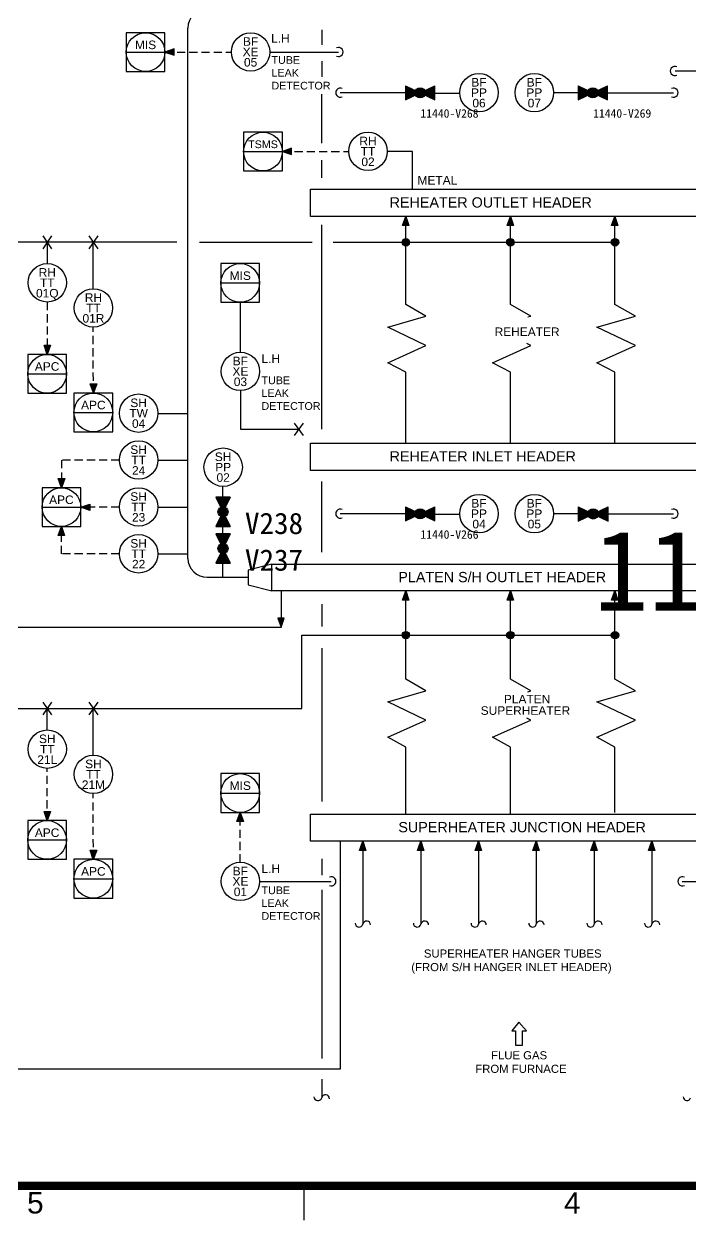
# Model space of a CAD drawing. Header units: millimetres. Extents: x 0 to 643, y 0 to 297.
# Drawn here: x 114.4 to 192.4, y 10.5 to 150.4 of the extents above; entities that cross this region are included whole.
import ezdxf
from ezdxf.enums import TextEntityAlignment as Align

# ---------------------------------------------------------------- set-up
doc = ezdxf.new("R2018")
doc.units = ezdxf.units.MM
doc.linetypes.add('HIDDEN2', pattern=[4.7625, 3.175, -1.5875])
for name, color, linetype in [('1_Valve', 7, 'Continuous'), ('3_I&C', 7, 'Continuous'), ('5_Etc', 7, 'Continuous'), ('6_PIPE(기타)', 7, 'Continuous')]:
    doc.layers.add(name, color=color, linetype=linetype)
doc.styles.get("Standard").update_dxf_attribs({"font": 'arial.ttf'})

# ---------------------------------------------------------------- blocks, each defined once
blk = doc.blocks.new('LOCAL INSTRUMENT_')
at = {"color": 0, "linetype": 'ByBlock', "ltscale": 0.1}
blk.add_circle((0, 0), 2.41, dxfattribs=at)
at = {"color": 0}
for tag, p in [('TAG01', (-0.01, 1.3)), ('TAG02', (0, 0)), ('TAG03', (0, -1.3))]:
    blk.add_attdef(tag, text='', height=1, dxfattribs=at).set_placement(p, align=Align.MIDDLE_CENTER)
blk = doc.blocks.new('INDICATE DISPLAY_')
at = {"color": 0}
blk.add_line((-2.43, 0), (2.43, 0), dxfattribs=at)
blk.add_lwpolyline([(2.43, 2.43), (-2.43, 2.43), (-2.43, -2.43), (2.43, -2.43)], close=True, dxfattribs=at)
blk.add_circle((0, 0), 2.43, dxfattribs=at)
for tag, p in [('TAG01', (0, 0.91)), ('TAG02', (0, -0.91))]:
    blk.add_attdef(tag, text='', height=1, dxfattribs=at).set_placement(p, align=Align.MIDDLE_CENTER)
blk = doc.blocks.new('*U14')
h = blk.add_hatch(color=0)
h.dxf.hatch_style = 1
h.paths.add_polyline_path([(-0.26, 0.53, -0.228749), (0.26, 0.53), (0.82, 1.71), (-0.82, 1.71)])
h = blk.add_hatch(color=0)
h.dxf.hatch_style = 1
edge = h.paths.add_edge_path()
edge.add_arc((0, 0), 0.589, 0, 360)
h = blk.add_hatch(color=0)
h.dxf.hatch_style = 1
h.paths.add_polyline_path([(0.82, -1.71), (0.26, -0.53, -0.228749), (-0.26, -0.53), (-0.82, -1.71)])
at = {"color": 0, "linetype": 'ByBlock', "ltscale": 0.1}
for p, q in [((0.82, 1.71), (-0.82, 1.71)), ((0.82, 1.71), (-0.82, -1.71)), ((-0.82, 1.71), (0.82, -1.71)), ((-0.82, -1.71), (0.82, -1.71))]:
    blk.add_line(p, q, dxfattribs=at)
at = {"color": 0}
blk.add_circle((0, 0), 0.589, dxfattribs=at)
at = {"color": 0, "lineweight": 30, "flags": 106}
blk.add_attdef('TAG01', text='', height=1, dxfattribs=at).set_placement((0, -2), align=Align.MIDDLE_CENTER)
at = {"color": 0}
blk.add_attdef('DESCRIPTION01', text='', height=1, dxfattribs=at).set_placement((0, -3.5), align=Align.MIDDLE_CENTER)
blk = doc.blocks.new('*U15')
h = blk.add_hatch(color=0)
h.dxf.hatch_style = 1
h.paths.add_polyline_path([(-0.26, 0.54, -0.228749), (0.26, 0.54), (0.84, 1.75), (-0.84, 1.75)])
h = blk.add_hatch(color=0)
h.dxf.hatch_style = 1
edge = h.paths.add_edge_path()
edge.add_arc((0, 0), 0.603, 0, 360)
h = blk.add_hatch(color=0)
h.dxf.hatch_style = 1
h.paths.add_polyline_path([(0.84, -1.75), (0.26, -0.54, -0.228749), (-0.26, -0.54), (-0.84, -1.75)])
at = {"color": 0, "linetype": 'ByBlock', "ltscale": 0.1}
for p, q in [((0.84, 1.75), (-0.84, 1.75)), ((0.84, 1.75), (-0.84, -1.75)), ((-0.84, 1.75), (0.84, -1.75)), ((-0.84, -1.75), (0.84, -1.75))]:
    blk.add_line(p, q, dxfattribs=at)
at = {"color": 0}
blk.add_circle((0, 0), 0.603, dxfattribs=at)
at = {"color": 0, "lineweight": 30, "flags": 106}
blk.add_attdef('TAG01', text='', height=1, dxfattribs=at).set_placement((0, -2), align=Align.MIDDLE_CENTER)
at = {"color": 0}
blk.add_attdef('DESCRIPTION01', text='', height=1, dxfattribs=at).set_placement((0, -3.5), align=Align.MIDDLE_CENTER)

msp = doc.modelspace()

# ---------------------------------------------------------------- hatches: boundary and pattern name
at = {"layer": '3_I&C'}
h = msp.add_hatch(color=256, dxfattribs=at)
h.dxf.hatch_style = 1
h.paths.add_polyline_path([(131.99, 147.51), (130.91, 147.11), (131.99, 146.75)])
h = msp.add_hatch(color=256, dxfattribs=at)
h.dxf.hatch_style = 1
h.paths.add_polyline_path([(145.73, 135.87), (144.66, 135.47), (145.73, 135.12)])
h = msp.add_hatch(color=256, dxfattribs=at)
h.dxf.hatch_style = 1
h.paths.add_polyline_path([(116.78, 112.82), (117.13, 111.75), (117.53, 112.82)])
h = msp.add_hatch(color=256, dxfattribs=at)
h.dxf.hatch_style = 1
h.paths.add_polyline_path([(122.18, 108.31), (122.54, 107.24), (122.93, 108.31)])
h = msp.add_hatch(color=256, dxfattribs=at)
h.dxf.hatch_style = 1
h.paths.add_polyline_path([(118.44, 97.23), (118.8, 96.16), (119.2, 97.23)])
h = msp.add_hatch(color=256, dxfattribs=at)
h.dxf.hatch_style = 1
h.paths.add_polyline_path([(122.14, 94.25), (121.06, 93.89), (122.14, 93.5)])
h = msp.add_hatch(color=256, dxfattribs=at)
h.dxf.hatch_style = 1
h.paths.add_polyline_path([(119.16, 90.57), (118.81, 91.64), (118.41, 90.57)])
h = msp.add_hatch(color=256, dxfattribs=at)
h.dxf.hatch_style = 1
h.paths.add_polyline_path([(116.78, 58.29), (117.13, 57.22), (117.53, 58.29)])
h = msp.add_hatch(color=256, dxfattribs=at)
h.dxf.hatch_style = 1
h.paths.add_polyline_path([(140.09, 57.12), (139.73, 58.19), (139.33, 57.12)])
h = msp.add_hatch(color=256, dxfattribs=at)
h.dxf.hatch_style = 1
h.paths.add_polyline_path([(122.18, 53.76), (122.53, 52.69), (122.93, 53.76)])
at = {"layer": '6_PIPE(기타)'}
h = msp.add_hatch(color=256, dxfattribs=at)
h.dxf.hatch_style = 1
h.paths.add_polyline_path([(159.47, 126.82), (159.11, 127.89), (158.71, 126.82)])
h = msp.add_hatch(color=256, dxfattribs=at)
h.dxf.hatch_style = 1
h.paths.add_polyline_path([(171.7, 126.82), (171.34, 127.89), (170.95, 126.82)])
h = msp.add_hatch(color=256, dxfattribs=at)
h.dxf.hatch_style = 1
h.paths.add_polyline_path([(183.93, 126.82), (183.58, 127.89), (183.18, 126.82)])
h = msp.add_hatch(color=256, dxfattribs=at)
h.dxf.hatch_style = 1
edge = h.paths.add_edge_path()
edge.add_arc((159.11, 124.87), 0.437, 0, 360)
h = msp.add_hatch(color=256, dxfattribs=at)
h.dxf.hatch_style = 1
edge = h.paths.add_edge_path()
edge.add_arc((171.34, 124.87), 0.437, 0, 360)
h = msp.add_hatch(color=256, dxfattribs=at)
h.dxf.hatch_style = 1
edge = h.paths.add_edge_path()
edge.add_arc((183.58, 124.87), 0.437, 0, 360)
h = msp.add_hatch(color=256, dxfattribs=at)
h.dxf.hatch_style = 1
h.paths.add_polyline_path([(159.47, 83.01), (159.11, 84.09), (158.71, 83.01)])
h = msp.add_hatch(color=256, dxfattribs=at)
h.dxf.hatch_style = 1
h.paths.add_polyline_path([(171.7, 83.01), (171.34, 84.09), (170.95, 83.01)])
h = msp.add_hatch(color=256, dxfattribs=at)
h.dxf.hatch_style = 1
h.paths.add_polyline_path([(183.93, 83.01), (183.58, 84.09), (183.18, 83.01)])
h = msp.add_hatch(color=256, dxfattribs=at)
h.dxf.hatch_style = 1
h.paths.add_polyline_path([(144.13, 80.91), (144.53, 79.84), (144.88, 80.91)])
h = msp.add_hatch(color=256, dxfattribs=at)
h.dxf.hatch_style = 1
edge = h.paths.add_edge_path()
edge.add_arc((159.11, 78.92), 0.437, 0, 360)
h = msp.add_hatch(color=256, dxfattribs=at)
h.dxf.hatch_style = 1
edge = h.paths.add_edge_path()
edge.add_arc((171.34, 78.92), 0.437, 0, 360)
h = msp.add_hatch(color=256, dxfattribs=at)
h.dxf.hatch_style = 1
edge = h.paths.add_edge_path()
edge.add_arc((183.58, 78.92), 0.437, 0, 360)
h = msp.add_hatch(color=256, dxfattribs=at)
h.dxf.hatch_style = 1
h.paths.add_polyline_path([(154.43, 53.74), (154.07, 54.82), (153.67, 53.74)])
h = msp.add_hatch(color=256, dxfattribs=at)
h.dxf.hatch_style = 1
h.paths.add_polyline_path([(161.22, 53.74), (160.86, 54.82), (160.46, 53.74)])
h = msp.add_hatch(color=256, dxfattribs=at)
h.dxf.hatch_style = 1
h.paths.add_polyline_path([(167.97, 53.74), (167.61, 54.82), (167.21, 53.74)])
h = msp.add_hatch(color=256, dxfattribs=at)
h.dxf.hatch_style = 1
h.paths.add_polyline_path([(174.72, 53.74), (174.36, 54.82), (173.96, 53.74)])
h = msp.add_hatch(color=256, dxfattribs=at)
h.dxf.hatch_style = 1
h.paths.add_polyline_path([(181.51, 53.74), (181.15, 54.82), (180.76, 53.74)])
h = msp.add_hatch(color=256, dxfattribs=at)
h.dxf.hatch_style = 1
h.paths.add_polyline_path([(188.26, 53.74), (187.9, 54.82), (187.51, 53.74)])

# ---------------------------------------------------------------- linework, layer by layer
msp.add_line((147.17, 14.5), (147.17, 10.5))
at = {"color": 0, "ltscale": 10, "const_width": 1}
msp.add_lwpolyline([(21.5, 282.5), (398.5, 282.5), (398.5, 14.5), (21.5, 14.5)], close=True, dxfattribs=at)
at = {"layer": '3_I&C', "linetype": 'HIDDEN2', "ltscale": 0.3}
for p, q in [((130.91, 147.11), (138.7, 147.11)), ((144.66, 135.48), (152.44, 135.48)), ((117.13, 117.88), (117.13, 111.75)), ((122.54, 107.24), (122.53, 114.92)), ((125.59, 99.38), (118.8, 99.38)), ((118.8, 99.38), (118.8, 96.16)), ((125.59, 93.89), (121.06, 93.89)), ((118.8, 88.41), (118.8, 91.63)), ((125.59, 88.41), (118.8, 88.41)), ((117.13, 57.22), (117.13, 63.33)), ((122.54, 52.69), (122.53, 60.4)), ((139.73, 52.35), (139.73, 58.19))]:
    msp.add_line(p, q, dxfattribs=at)
at = {"layer": '3_I&C'}
for p, q in [((143.19, 147.11), (151.21, 147.11)), ((198.63, 144.89), (190.61, 144.89)), ((159.07, 142.35), (151.41, 142.35)), ((162.53, 142.31), (165.43, 142.31)), ((179.29, 142.35), (176.39, 142.35)), ((182.78, 142.35), (190.41, 142.35)), ((159.87, 135.48), (156.93, 135.48)), ((159.87, 131.07), (159.87, 135.48)), ((117.65, 125.63), (116.62, 124.12)), ((116.62, 125.63), (117.65, 124.12)), ((117.13, 124.87), (117.13, 122.37)), ((123.05, 125.63), (122.02, 124.12)), ((122.02, 125.63), (123.05, 124.12)), ((122.53, 119.43), (122.53, 124.87)), ((139.73, 117.84), (139.73, 112)), ((139.75, 107.52), (139.75, 102.99)), ((130.08, 104.86), (133.57, 104.86)), ((147.08, 103.72), (146.05, 102.25)), ((146.05, 103.72), (147.08, 102.25)), ((139.75, 102.99), (146.56, 102.99)), ((130.08, 99.38), (133.57, 99.38)), ((137.71, 95.05), (137.71, 96.32)), ((130.08, 93.89), (133.57, 93.89)), ((159.07, 93.1), (151.41, 93.1)), ((162.53, 93.06), (165.43, 93.06)), ((179.29, 93.1), (176.39, 93.1)), ((182.78, 93.1), (190.41, 93.1)), ((130.08, 88.41), (133.57, 88.41)), ((117.65, 71.08), (116.62, 69.61)), ((116.62, 71.08), (117.65, 69.61)), ((117.13, 67.82), (117.13, 70.34)), ((123.05, 71.08), (122.02, 69.61)), ((122.02, 71.08), (123.05, 69.61)), ((122.53, 64.88), (122.53, 70.34)), ((141.99, 50.09), (150.37, 50.09)), ((191.44, 50.09), (199.86, 50.09))]:
    msp.add_line(p, q, dxfattribs=at)
for points in [[(131.99, 146.75), (131.99, 147.51), (130.91, 147.11), (131.99, 146.75)], [(145.73, 135.12), (145.73, 135.87), (144.66, 135.47), (145.73, 135.12)], [(116.78, 112.82), (117.53, 112.82), (117.13, 111.75), (116.78, 112.82)], [(122.18, 108.31), (122.93, 108.31), (122.54, 107.24), (122.18, 108.31)], [(118.44, 97.23), (119.2, 97.23), (118.8, 96.16), (118.44, 97.23)], [(122.14, 94.25), (122.14, 93.5), (121.06, 93.89), (122.14, 94.25)], [(119.16, 90.57), (118.41, 90.57), (118.81, 91.64), (119.16, 90.57)], [(116.78, 58.29), (117.53, 58.29), (117.13, 57.22), (116.78, 58.29)], [(140.09, 57.12), (139.33, 57.12), (139.73, 58.19), (140.09, 57.12)], [(122.18, 53.76), (122.93, 53.76), (122.53, 52.69), (122.18, 53.76)]]:
    msp.add_lwpolyline(points, dxfattribs=at)
for centre, start, end in [((151.23, 147.13), 244.0448, 115.9552), ((190.59, 144.91), 64.0448, 295.9552), ((151.43, 142.37), 64.0448, 295.9552), ((190.43, 142.37), 244.0448, 115.9552), ((151.43, 93.12), 64.0448, 295.9552), ((190.43, 93.12), 244.0448, 115.9552), ((150.39, 50.11), 244.0448, 115.9552), ((191.46, 50.11), 64.0448, 295.9552)]:
    msp.add_arc(centre, 0.536, start, end, dxfattribs=at)
at = {"layer": '5_Etc'}
for points in [[(147.95, 131.07), (198.35, 131.07), (198.35, 127.89), (147.95, 127.89)], [(147.95, 101.36), (198.35, 101.36), (198.35, 98.18), (147.95, 98.18)], [(143.42, 87.22), (193.86, 87.22), (193.86, 84.09), (143.42, 84.09)], [(147.95, 57.99), (193.86, 57.99), (193.86, 54.82), (147.95, 54.82)]]:
    msp.add_lwpolyline(points, close=True, dxfattribs=at)
msp.add_lwpolyline([(143.42, 87.22), (140.64, 86.51), (140.64, 84.8), (143.42, 84.09), (143.42, 87.22)], dxfattribs=at)
at = {"layer": '6_PIPE(기타)'}
for p, q in [((133.57, 149.93), (133.57, 87.9)), ((149.26, 149.73), (149.26, 147.95)), ((149.26, 146.04), (149.26, 144.23)), ((149.26, 136.47), (149.26, 142.21)), ((149.26, 132.42), (149.26, 134.48)), ((159.11, 117.6), (159.11, 127.89)), ((171.34, 117.6), (171.34, 127.89)), ((183.58, 117.6), (183.58, 127.89)), ((149.26, 102.99), (149.26, 126.9)), ((132.3, 124.87), (30.48, 124.87)), ((134.96, 124.87), (148.15, 124.87)), ((150.61, 124.87), (183.58, 124.87)), ((161.45, 116.21), (159.11, 117.6)), ((173.73, 116.21), (171.34, 117.6)), ((185.96, 116.21), (183.58, 117.6)), ((157.01, 114.94), (161.45, 116.21)), ((173.37, 116.14), (173.73, 116.21)), ((181.47, 114.94), (185.96, 116.21)), ((161.45, 112.8), (157.01, 114.94)), ((185.96, 112.8), (181.47, 114.94)), ((157.01, 110.77), (161.45, 112.8)), ((169.24, 110.77), (173.73, 112.8)), ((173.73, 112.8), (173.25, 113.04)), ((181.47, 110.77), (185.96, 112.8)), ((159.11, 109.66), (157.01, 110.77)), ((171.34, 109.66), (169.24, 110.77)), ((183.58, 109.66), (181.47, 110.77)), ((159.11, 101.36), (159.11, 109.66)), ((171.34, 101.36), (171.34, 109.66)), ((183.58, 101.36), (183.58, 109.66)), ((149.26, 88.61), (149.26, 96.87)), ((137.71, 90.76), (137.71, 91.63)), ((137.71, 85.67), (137.71, 87.34)), ((140.64, 85.67), (135.84, 85.67)), ((144.54, 79.84), (144.54, 84.09)), ((159.11, 73.76), (159.11, 84.09)), ((171.34, 73.76), (171.34, 84.09)), ((183.58, 73.76), (183.58, 84.09)), ((149.26, 82.54), (149.26, 79.92)), ((106.01, 79.84), (144.54, 79.84)), ((146.92, 70.34), (146.92, 78.92)), ((146.92, 78.92), (183.58, 78.92)), ((149.26, 77.41), (149.26, 59.44)), ((161.45, 72.41), (159.11, 73.76)), ((173.73, 72.41), (171.34, 73.76)), ((185.96, 72.41), (183.58, 73.76)), ((157.01, 71.1), (161.45, 72.41)), ((173.37, 72.29), (173.73, 72.41)), ((181.47, 71.1), (185.96, 72.41)), ((57.56, 70.34), (146.92, 70.34)), ((161.45, 68.99), (157.01, 71.1)), ((185.96, 68.99), (181.47, 71.1)), ((157.01, 66.97), (161.45, 68.99)), ((169.24, 66.97), (173.73, 68.99)), ((173.73, 68.99), (173.25, 69.19)), ((181.47, 66.97), (185.96, 68.99)), ((159.11, 65.82), (157.01, 66.97)), ((159.11, 57.99), (159.11, 65.82)), ((171.34, 65.82), (169.24, 66.97)), ((171.34, 57.99), (171.34, 65.82)), ((183.58, 65.82), (181.47, 66.97)), ((183.58, 58.19), (183.58, 65.82)), ((151.45, 28.19), (151.45, 54.82)), ((154.07, 54.82), (154.07, 45.13)), ((160.86, 54.82), (160.86, 45.13)), ((167.61, 54.82), (167.61, 45.13)), ((174.36, 54.82), (174.36, 45.13)), ((181.15, 54.82), (181.15, 45.13)), ((187.9, 54.82), (187.9, 45.13)), ((149.26, 52.75), (149.26, 50.84)), ((149.26, 49.14), (149.26, 29.4)), ((106.01, 28.19), (151.45, 28.19)), ((149.26, 26.98), (149.26, 24.79))]:
    msp.add_line(p, q, dxfattribs=at)
for points in [[(159.47, 126.82), (158.71, 126.82), (159.11, 127.89), (159.47, 126.82)], [(171.7, 126.82), (170.95, 126.82), (171.34, 127.89), (171.7, 126.82)], [(183.93, 126.82), (183.18, 126.82), (183.58, 127.89), (183.93, 126.82)], [(159.47, 83.01), (158.71, 83.01), (159.11, 84.09), (159.47, 83.01)], [(171.7, 83.01), (170.95, 83.01), (171.34, 84.09), (171.7, 83.01)], [(183.93, 83.01), (183.18, 83.01), (183.58, 84.09), (183.93, 83.01)], [(144.88, 80.91), (144.13, 80.91), (144.53, 79.84), (144.88, 80.91)], [(154.43, 53.74), (153.67, 53.74), (154.07, 54.82), (154.43, 53.74)], [(161.22, 53.74), (160.46, 53.74), (160.86, 54.82), (161.22, 53.74)], [(167.97, 53.74), (167.21, 53.74), (167.61, 54.82), (167.97, 53.74)], [(174.72, 53.74), (173.96, 53.74), (174.36, 54.82), (174.72, 53.74)], [(181.51, 53.74), (180.76, 53.74), (181.15, 54.82), (181.51, 53.74)], [(188.26, 53.74), (187.51, 53.74), (187.9, 54.82), (188.26, 53.74)], [(172.34, 33.65), (171.5, 32.65), (171.94, 32.65), (171.94, 30.95), (172.77, 30.95), (172.77, 32.65), (173.21, 32.65), (172.34, 33.65)]]:
    msp.add_lwpolyline(points, dxfattribs=at)
for centre in [(159.11, 124.87), (171.34, 124.87), (183.58, 124.87), (159.11, 78.92), (171.34, 78.92), (183.58, 78.92)]:
    msp.add_circle(centre, 0.437, dxfattribs=at)
for centre, radius, start, end in [((135.89, 149.88), 2.31, 90.7017, 178.7979), ((135.89, 87.99), 2.31, 182.2372, 269.2772), ((153.63, 45.21), 0.441, 178.1635, 348.8704), ((154.52, 45.02), 0.463, 0.7495, 166.8436), ((160.43, 45.21), 0.441, 178.1635, 348.8704), ((161.31, 45.02), 0.463, 0.7495, 166.8436), ((167.18, 45.21), 0.441, 178.1635, 348.8704), ((168.06, 45.02), 0.463, 0.7495, 166.8436), ((173.93, 45.21), 0.441, 178.1635, 348.8704), ((174.81, 45.02), 0.463, 0.7495, 166.8436), ((180.72, 45.21), 0.441, 178.1635, 348.8704), ((181.6, 45.02), 0.463, 0.7495, 166.8436), ((187.47, 45.21), 0.441, 178.1635, 348.8704), ((188.36, 45.02), 0.463, 0.7495, 166.8436), ((148.82, 24.95), 0.47, 182.0602, 340.6347), ((149.71, 24.69), 0.463, 0.6435, 166.9496), ((192, 24.92), 0.447, 178.8239, 343.0972)]:
    msp.add_arc(centre, radius, start, end, dxfattribs=at)

# ---------------------------------------------------------------- block references
at = {"layer": '1_Valve'}
ref = msp.add_blockref('*U14', (160.78, 142.35), dxfattribs=dict(at, rotation=90))
lines = msp.add_mtext('11440-V268', dxfattribs={"layer": '0', "color": 0, "insert": (160.81, 140.44), "char_height": 1, "attachment_point": 1})
ref.add_attrib('TAG01', '', (160.81, 140.44), dxfattribs={"flags": 104}).embed_mtext(lines)
ref = msp.add_blockref('*U14', (180.99, 142.35), dxfattribs=dict(at, rotation=90))
lines = msp.add_mtext('11440-V269', dxfattribs={"layer": '0', "color": 0, "insert": (181.02, 140.44), "char_height": 1, "attachment_point": 1})
ref.add_attrib('TAG01', '', (181.02, 140.44), dxfattribs={"flags": 104}).embed_mtext(lines)
ref = msp.add_blockref('*U14', (137.71, 93.34), dxfattribs=at)
lines = msp.add_mtext('V238', dxfattribs={"layer": '0', "color": 0, "insert": (140.28, 93.24), "char_height": 2.5, "attachment_point": 1})
ref.add_attrib('TAG01', '', (140.28, 93.24), dxfattribs={"flags": 104}).embed_mtext(lines)
ref = msp.add_blockref('*U14', (160.78, 93.1), dxfattribs=dict(at, rotation=90))
lines = msp.add_mtext('11440-V266', dxfattribs={"layer": '0', "color": 0, "insert": (160.81, 91.19), "char_height": 1, "attachment_point": 1})
ref.add_attrib('TAG01', '', (160.81, 91.19), dxfattribs={"flags": 104}).embed_mtext(lines)
ref = msp.add_blockref('*U15', (181.03, 93.1), dxfattribs=dict(at, rotation=90))
lines = msp.add_mtext('11440-V267', dxfattribs={"layer": '0', "color": 0, "insert": (181.11, 91.19), "char_height": 9.392, "attachment_point": 1})
ref.add_attrib('TAG01', '', (181.11, 91.19), dxfattribs={"flags": 104}).embed_mtext(lines)
ref = msp.add_blockref('*U14', (137.71, 89.05), dxfattribs=at)
lines = msp.add_mtext('V237', dxfattribs={"layer": '0', "color": 0, "insert": (140.28, 88.95), "char_height": 2.5, "attachment_point": 1})
ref.add_attrib('TAG01', '', (140.28, 88.95), dxfattribs={"flags": 104}).embed_mtext(lines)
at = {"layer": '3_I&C'}
ref = msp.add_blockref('INDICATE DISPLAY_', (128.65, 147.11), dxfattribs=dict(at, xscale=0.9323980496620473, yscale=0.9323980496620473, zscale=0.9323980496620473))
ref.add_attrib('TAG01', 'MIS', dxfattribs={"layer": '0', "color": 0, "height": 1}).set_placement((128.65, 147.96), align=Align.MIDDLE_CENTER)
ref = msp.add_blockref('LOCAL INSTRUMENT_', (140.94, 147.13), dxfattribs=dict(at, xscale=0.9328066012362992, yscale=0.9328066012362992, zscale=0.9328066012362992))
ref.add_attrib('TAG01', 'BF', dxfattribs={"layer": '0', "color": 0, "height": 1}).set_placement((140.94, 148.35), align=Align.MIDDLE_CENTER)
ref.add_attrib('TAG02', 'XE', dxfattribs={"layer": '0', "color": 0, "height": 1}).set_placement((140.94, 147.13), align=Align.MIDDLE_CENTER)
ref.add_attrib('TAG03', '05', dxfattribs={"layer": '0', "color": 0, "height": 1}).set_placement((140.94, 145.92), align=Align.MIDDLE_CENTER)
ref = msp.add_blockref('LOCAL INSTRUMENT_', (167.67, 142.37), dxfattribs=dict(at, xscale=0.9328066012362992, yscale=0.9328066012362992, zscale=0.9328066012362992))
ref.add_attrib('TAG01', 'BF', dxfattribs={"layer": '0', "color": 0, "height": 1}).set_placement((167.66, 143.58), align=Align.MIDDLE_CENTER)
ref.add_attrib('TAG02', 'PP', dxfattribs={"layer": '0', "color": 0, "height": 1}).set_placement((167.67, 142.37), align=Align.MIDDLE_CENTER)
ref.add_attrib('TAG03', '06', dxfattribs={"layer": '0', "color": 0, "height": 1}).set_placement((167.67, 141.15), align=Align.MIDDLE_CENTER)
ref = msp.add_blockref('LOCAL INSTRUMENT_', (174.14, 142.37), dxfattribs=dict(at, xscale=0.9328066012362992, yscale=0.9328066012362992, zscale=0.9328066012362992))
ref.add_attrib('TAG01', 'BF', dxfattribs={"layer": '0', "color": 0, "height": 1}).set_placement((174.14, 143.58), align=Align.MIDDLE_CENTER)
ref.add_attrib('TAG02', 'PP', dxfattribs={"layer": '0', "color": 0, "height": 1}).set_placement((174.14, 142.37), align=Align.MIDDLE_CENTER)
ref.add_attrib('TAG03', '07', dxfattribs={"layer": '0', "color": 0, "height": 1}).set_placement((174.14, 141.15), align=Align.MIDDLE_CENTER)
ref = msp.add_blockref('INDICATE DISPLAY_', (142.39, 135.48), dxfattribs=dict(at, xscale=0.9323980496620473, yscale=0.9323980496620473, zscale=0.9323980496620473))
ref.add_attrib('TAG01', 'TSMS', dxfattribs={"layer": '0', "color": 0, "height": 0.9}).set_placement((142.39, 136.33), align=Align.MIDDLE_CENTER)
ref = msp.add_blockref('LOCAL INSTRUMENT_', (154.68, 135.5), dxfattribs=dict(at, xscale=0.9328066012362992, yscale=0.9328066012362992, zscale=0.9328066012362992))
ref.add_attrib('TAG01', 'RH', dxfattribs={"layer": '0', "color": 0, "height": 1}).set_placement((154.68, 136.71), align=Align.MIDDLE_CENTER)
ref.add_attrib('TAG02', 'TT', dxfattribs={"layer": '0', "color": 0, "height": 1}).set_placement((154.68, 135.5), align=Align.MIDDLE_CENTER)
ref.add_attrib('TAG03', '02', dxfattribs={"layer": '0', "color": 0, "height": 1}).set_placement((154.68, 134.28), align=Align.MIDDLE_CENTER)
ref = msp.add_blockref('LOCAL INSTRUMENT_', (117.15, 120.13), dxfattribs=dict(at, xscale=0.9328066012362992, yscale=0.9328066012362992, zscale=0.9328066012362992))
ref.add_attrib('TAG01', 'RH', dxfattribs={"layer": '0', "color": 0, "height": 1}).set_placement((117.15, 121.34), align=Align.MIDDLE_CENTER)
ref.add_attrib('TAG02', 'TT', dxfattribs={"layer": '0', "color": 0, "height": 1}).set_placement((117.15, 120.13), align=Align.MIDDLE_CENTER)
ref.add_attrib('TAG03', '01Q', dxfattribs={"layer": '0', "color": 0, "height": 1}).set_placement((117.15, 118.91), align=Align.MIDDLE_CENTER)
ref = msp.add_blockref('INDICATE DISPLAY_', (139.73, 120.11), dxfattribs=dict(at, xscale=0.9323980496620473, yscale=0.9323980496620473, zscale=0.9323980496620473))
ref.add_attrib('TAG01', 'MIS', dxfattribs={"layer": '0', "color": 0, "height": 1}).set_placement((139.73, 120.96), align=Align.MIDDLE_CENTER)
ref = msp.add_blockref('LOCAL INSTRUMENT_', (122.55, 117.19), dxfattribs=dict(at, xscale=0.9328066012362992, yscale=0.9328066012362992, zscale=0.9328066012362992))
ref.add_attrib('TAG01', 'RH', dxfattribs={"layer": '0', "color": 0, "height": 1}).set_placement((122.55, 118.4), align=Align.MIDDLE_CENTER)
ref.add_attrib('TAG02', 'TT', dxfattribs={"layer": '0', "color": 0, "height": 1}).set_placement((122.55, 117.19), align=Align.MIDDLE_CENTER)
ref.add_attrib('TAG03', '01R', dxfattribs={"layer": '0', "color": 0, "height": 1}).set_placement((122.55, 115.97), align=Align.MIDDLE_CENTER)
ref = msp.add_blockref('LOCAL INSTRUMENT_', (139.75, 109.76), dxfattribs=dict(at, xscale=0.9328066012362992, yscale=0.9328066012362992, zscale=0.9328066012362992))
ref.add_attrib('TAG01', 'BF', dxfattribs={"layer": '0', "color": 0, "height": 1}).set_placement((139.74, 110.98), align=Align.MIDDLE_CENTER)
ref.add_attrib('TAG02', 'XE', dxfattribs={"layer": '0', "color": 0, "height": 1}).set_placement((139.75, 109.76), align=Align.MIDDLE_CENTER)
ref.add_attrib('TAG03', '03', dxfattribs={"layer": '0', "color": 0, "height": 1}).set_placement((139.75, 108.55), align=Align.MIDDLE_CENTER)
ref = msp.add_blockref('INDICATE DISPLAY_', (117.13, 109.48), dxfattribs=dict(at, xscale=0.9323980496620473, yscale=0.9323980496620473, zscale=0.9323980496620473))
ref.add_attrib('TAG01', 'APC', dxfattribs={"layer": '0', "color": 0, "height": 1}).set_placement((117.13, 110.34), align=Align.MIDDLE_CENTER)
ref = msp.add_blockref('INDICATE DISPLAY_', (122.54, 104.97), dxfattribs=dict(at, xscale=0.9323980496620473, yscale=0.9323980496620473, zscale=0.9323980496620473))
ref.add_attrib('TAG01', 'APC', dxfattribs={"layer": '0', "color": 0, "height": 1}).set_placement((122.54, 105.83), align=Align.MIDDLE_CENTER)
ref = msp.add_blockref('LOCAL INSTRUMENT_', (127.84, 104.88), dxfattribs=dict(at, xscale=0.9328066012362992, yscale=0.9328066012362992, zscale=0.9328066012362992))
ref.add_attrib('TAG01', 'SH', dxfattribs={"layer": '0', "color": 0, "height": 1}).set_placement((127.83, 106.09), align=Align.MIDDLE_CENTER)
ref.add_attrib('TAG02', 'TW', dxfattribs={"layer": '0', "color": 0, "height": 1}).set_placement((127.84, 104.88), align=Align.MIDDLE_CENTER)
ref.add_attrib('TAG03', '04', dxfattribs={"layer": '0', "color": 0, "height": 1}).set_placement((127.84, 103.66), align=Align.MIDDLE_CENTER)
ref = msp.add_blockref('LOCAL INSTRUMENT_', (127.84, 99.4), dxfattribs=dict(at, xscale=0.9328066012362992, yscale=0.9328066012362992, zscale=0.9328066012362992))
ref.add_attrib('TAG01', 'SH', dxfattribs={"layer": '0', "color": 0, "height": 1}).set_placement((127.83, 100.61), align=Align.MIDDLE_CENTER)
ref.add_attrib('TAG02', 'TT', dxfattribs={"layer": '0', "color": 0, "height": 1}).set_placement((127.84, 99.4), align=Align.MIDDLE_CENTER)
ref.add_attrib('TAG03', '24', dxfattribs={"layer": '0', "color": 0, "height": 1}).set_placement((127.84, 98.18), align=Align.MIDDLE_CENTER)
ref = msp.add_blockref('LOCAL INSTRUMENT_', (137.73, 98.56), dxfattribs=dict(at, xscale=0.9328066012362992, yscale=0.9328066012362992, zscale=0.9328066012362992))
ref.add_attrib('TAG01', 'SH', dxfattribs={"layer": '0', "color": 0, "height": 1}).set_placement((137.72, 99.78), align=Align.MIDDLE_CENTER)
ref.add_attrib('TAG02', 'PP', dxfattribs={"layer": '0', "color": 0, "height": 1}).set_placement((137.73, 98.56), align=Align.MIDDLE_CENTER)
ref.add_attrib('TAG03', '02', dxfattribs={"layer": '0', "color": 0, "height": 1}).set_placement((137.73, 97.35), align=Align.MIDDLE_CENTER)
ref = msp.add_blockref('INDICATE DISPLAY_', (118.8, 93.89), dxfattribs=dict(at, xscale=0.9323980496620473, yscale=0.9323980496620473, zscale=0.9323980496620473))
ref.add_attrib('TAG01', 'APC', dxfattribs={"layer": '0', "color": 0, "height": 1}).set_placement((118.8, 94.75), align=Align.MIDDLE_CENTER)
ref = msp.add_blockref('LOCAL INSTRUMENT_', (127.84, 93.91), dxfattribs=dict(at, xscale=0.9328066012362992, yscale=0.9328066012362992, zscale=0.9328066012362992))
ref.add_attrib('TAG01', 'SH', dxfattribs={"layer": '0', "color": 0, "height": 1}).set_placement((127.83, 95.13), align=Align.MIDDLE_CENTER)
ref.add_attrib('TAG02', 'TT', dxfattribs={"layer": '0', "color": 0, "height": 1}).set_placement((127.84, 93.91), align=Align.MIDDLE_CENTER)
ref.add_attrib('TAG03', '23', dxfattribs={"layer": '0', "color": 0, "height": 1}).set_placement((127.84, 92.7), align=Align.MIDDLE_CENTER)
ref = msp.add_blockref('LOCAL INSTRUMENT_', (167.67, 93.12), dxfattribs=dict(at, xscale=0.9328066012362992, yscale=0.9328066012362992, zscale=0.9328066012362992))
ref.add_attrib('TAG01', 'BF', dxfattribs={"layer": '0', "color": 0, "height": 1}).set_placement((167.66, 94.34), align=Align.MIDDLE_CENTER)
ref.add_attrib('TAG02', 'PP', dxfattribs={"layer": '0', "color": 0, "height": 1}).set_placement((167.67, 93.12), align=Align.MIDDLE_CENTER)
ref.add_attrib('TAG03', '04', dxfattribs={"layer": '0', "color": 0, "height": 1}).set_placement((167.67, 91.91), align=Align.MIDDLE_CENTER)
ref = msp.add_blockref('LOCAL INSTRUMENT_', (174.14, 93.12), dxfattribs=dict(at, xscale=0.9328066012362992, yscale=0.9328066012362992, zscale=0.9328066012362992))
ref.add_attrib('TAG01', 'BF', dxfattribs={"layer": '0', "color": 0, "height": 1}).set_placement((174.14, 94.34), align=Align.MIDDLE_CENTER)
ref.add_attrib('TAG02', 'PP', dxfattribs={"layer": '0', "color": 0, "height": 1}).set_placement((174.14, 93.12), align=Align.MIDDLE_CENTER)
ref.add_attrib('TAG03', '05', dxfattribs={"layer": '0', "color": 0, "height": 1}).set_placement((174.14, 91.91), align=Align.MIDDLE_CENTER)
ref = msp.add_blockref('LOCAL INSTRUMENT_', (127.84, 88.43), dxfattribs=dict(at, xscale=0.9328066012362992, yscale=0.9328066012362992, zscale=0.9328066012362992))
ref.add_attrib('TAG01', 'SH', dxfattribs={"layer": '0', "color": 0, "height": 1}).set_placement((127.83, 89.65), align=Align.MIDDLE_CENTER)
ref.add_attrib('TAG02', 'TT', dxfattribs={"layer": '0', "color": 0, "height": 1}).set_placement((127.84, 88.43), align=Align.MIDDLE_CENTER)
ref.add_attrib('TAG03', '22', dxfattribs={"layer": '0', "color": 0, "height": 1}).set_placement((127.84, 87.22), align=Align.MIDDLE_CENTER)
ref = msp.add_blockref('LOCAL INSTRUMENT_', (117.15, 65.58), dxfattribs=dict(at, xscale=0.9328066012362992, yscale=0.9328066012362992, zscale=0.9328066012362992))
ref.add_attrib('TAG01', 'SH', dxfattribs={"layer": '0', "color": 0, "height": 1}).set_placement((117.15, 66.79), align=Align.MIDDLE_CENTER)
ref.add_attrib('TAG02', 'TT', dxfattribs={"layer": '0', "color": 0, "height": 1}).set_placement((117.15, 65.58), align=Align.MIDDLE_CENTER)
ref.add_attrib('TAG03', '21L', dxfattribs={"layer": '0', "color": 0, "height": 1}).set_placement((117.15, 64.36), align=Align.MIDDLE_CENTER)
ref = msp.add_blockref('LOCAL INSTRUMENT_', (122.55, 62.64), dxfattribs=dict(at, xscale=0.9328066012362992, yscale=0.9328066012362992, zscale=0.9328066012362992))
ref.add_attrib('TAG01', 'SH', dxfattribs={"layer": '0', "color": 0, "height": 1}).set_placement((122.55, 63.85), align=Align.MIDDLE_CENTER)
ref.add_attrib('TAG02', 'TT', dxfattribs={"layer": '0', "color": 0, "height": 1}).set_placement((122.55, 62.64), align=Align.MIDDLE_CENTER)
ref.add_attrib('TAG03', '21M', dxfattribs={"layer": '0', "color": 0, "height": 1}).set_placement((122.55, 61.42), align=Align.MIDDLE_CENTER)
ref = msp.add_blockref('INDICATE DISPLAY_', (139.73, 60.45), dxfattribs=dict(at, xscale=0.9323980496620473, yscale=0.9323980496620473, zscale=0.9323980496620473))
ref.add_attrib('TAG01', 'MIS', dxfattribs={"layer": '0', "color": 0, "height": 1}).set_placement((139.73, 61.31), align=Align.MIDDLE_CENTER)
ref = msp.add_blockref('INDICATE DISPLAY_', (117.13, 54.96), dxfattribs=dict(at, xscale=0.9323980496620473, yscale=0.9323980496620473, zscale=0.9323980496620473))
ref.add_attrib('TAG01', 'APC', dxfattribs={"layer": '0', "color": 0, "height": 1}).set_placement((117.13, 55.81), align=Align.MIDDLE_CENTER)
ref = msp.add_blockref('INDICATE DISPLAY_', (122.54, 50.43), dxfattribs=dict(at, xscale=0.9323980496620473, yscale=0.9323980496620473, zscale=0.9323980496620473))
ref.add_attrib('TAG01', 'APC', dxfattribs={"layer": '0', "color": 0, "height": 1}).set_placement((122.54, 51.28), align=Align.MIDDLE_CENTER)
ref = msp.add_blockref('LOCAL INSTRUMENT_', (139.75, 50.11), dxfattribs=dict(at, xscale=0.9328066012362992, yscale=0.9328066012362992, zscale=0.9328066012362992))
ref.add_attrib('TAG01', 'BF', dxfattribs={"layer": '0', "color": 0, "height": 1}).set_placement((139.74, 51.32), align=Align.MIDDLE_CENTER)
ref.add_attrib('TAG02', 'XE', dxfattribs={"layer": '0', "color": 0, "height": 1}).set_placement((139.75, 50.11), align=Align.MIDDLE_CENTER)
ref.add_attrib('TAG03', '01', dxfattribs={"layer": '0', "color": 0, "height": 1}).set_placement((139.75, 48.89), align=Align.MIDDLE_CENTER)

# ---------------------------------------------------------------- texts
at = {"char_height": 2.5, "attachment_point": 5}
for s, insert in [('\\pxqc;5', (115.75, 12.5)), ('\\pxqc;4', (178.58, 12.5))]:
    msp.add_mtext_dynamic_manual_height_columns(s, width=19.1434, gutter_width=12.5, heights=[0], dxfattribs=dict(at, insert=insert))
at = {"layer": '3_I&C', "attachment_point": 1}
for s, width, insert, char_height in [('L.H', 5.2615, (143.34, 149.23), 1), ('TUBE\\PLEAK\\PDETECTOR', 9.4155, (143.38, 146.64), 0.9), ('METAL', 5.2615, (160.47, 132.62), 1), ('L.H', 5.2615, (142.21, 111.76), 1), ('TUBE\\PLEAK\\PDETECTOR', 8.6049, (142.21, 109.17), 0.9), ('L.H', 5.2615, (142.21, 52.11), 1), ('TUBE\\PLEAK\\PDETECTOR', 8.3687, (142.21, 49.52), 0.9)]:
    msp.add_mtext_dynamic_manual_height_columns(s, width=width, gutter_width=5, heights=[0], dxfattribs=dict(at, insert=insert, char_height=char_height))
at = {"layer": '5_Etc', "char_height": 1.2, "attachment_point": 1}
for s, insert in [('REHEATER OUTLET HEADER', (157.21, 130.13)), ('REHEATER INLET HEADER', (157.21, 100.43)), ('PLATEN S/H OUTLET HEADER', (158.23, 86.31)), ('SUPERHEATER JUNCTION HEADER', (158.23, 57.06))]:
    msp.add_mtext_dynamic_manual_height_columns(s, width=37.2882, gutter_width=5, heights=[0], dxfattribs=dict(at, insert=insert))
at = {"layer": '6_PIPE(기타)', "attachment_point": 1}
for s, width, insert, char_height in [('REHEATER', 10.0193, (169.49, 114.9), 1), ('\\pxsm0.8;       PLATEN\\PSUPERHEATER', 10.0193, (167.86, 71.93), 1), ('    SUPERHEATER HANGER TUBES\\P(FROM S/H HANGER INLET HEADER)', 26.7186, (159.74, 42.15), 0.95), ('\\pxql;     FLUE GAS\\PFROM FURNACE', 16.5065, (167.23, 30.25), 0.95)]:
    msp.add_mtext_dynamic_manual_height_columns(s, width=width, gutter_width=5, heights=[0], dxfattribs=dict(at, insert=insert, char_height=char_height))

doc.saveas('drawing.dxf')
